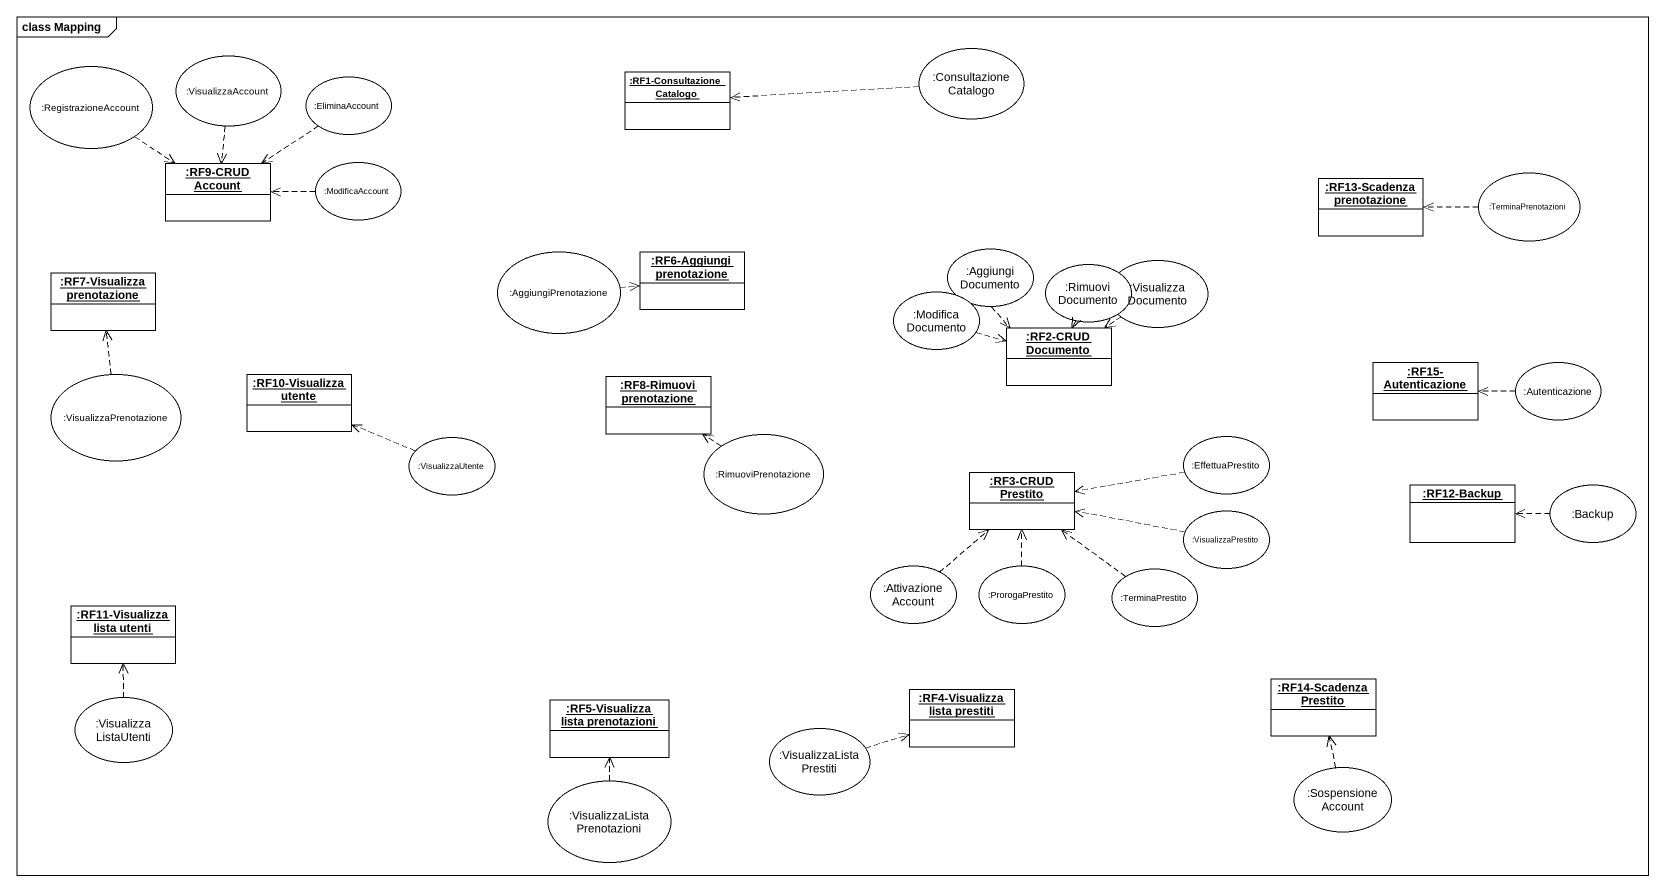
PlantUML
@startuml
mainframe class Mapping
allowmixing
hide circle
hide empty members
usecase ":VisualizzaAccount" as VisualizzaAccount
usecase ":ConsultazioneCatalogo" as ConsultazioneCatalogo
usecase ":RegistrazioneAccount" as RegistrazioneAccount
usecase ":EliminaAccount" as EliminaAccount
object ":RF1-Consultazione Catalogo" as RF1_Consultazione_Catalogo
object ":RF9-CRUD Account" as RF9_CRUD_Account
usecase ":ModificaAccount" as ModificaAccount
object ":RF13-Scadenza prenotazione" as RF13_Scadenza_prenotazione
usecase ":TerminaPrenotazioni" as TerminaPrenotazioni
usecase ":AggiungiDocumento" as AggiungiDocumento
object ":RF7-Visualizza prenotazione" as RF7_Visualizza_prenotazione
usecase ":AggiungiPrenotazione" as AggiungiPrenotazione
object ":RF6-Aggiungi prenotazione" as RF6_Aggiungi_prenotazione
usecase ":ModificaDocumento" as ModificaDocumento
usecase ":RimuoviDocumento" as RimuoviDocumento
usecase ":VisualizzaDocumento" as VisualizzaDocumento
object ":RF2-CRUD Documento" as RF2_CRUD_Documento
usecase ":VisualizzaPrenotazione" as VisualizzaPrenotazione
object ":RF10-Visualizza utente" as RF10_Visualizza_utente
object ":RF8-Rimuovi prenotazione" as RF8_Rimuovi_prenotazione
object ":RF15- Autenticazione" as RF15_Autenticazione
usecase ":Autenticazione" as Autenticazione
usecase ":VisualizzaUtente" as VisualizzaUtente
usecase ":RimuoviPrenotazione" as RimuoviPrenotazione
usecase ":EffettuaPrestito" as EffettuaPrestito
object ":RF3-CRUD Prestito" as RF3_CRUD_Prestito
object ":RF12-Backup" as RF12_Backup
usecase ":Backup" as Backup
usecase ":VisualizzaPrestito" as VisualizzaPrestito
usecase ":AttivazioneAccount" as AttivazioneAccount
usecase ":ProrogaPrestito" as ProrogaPrestito
usecase ":TerminaPrestito" as TerminaPrestito
object ":RF11-Visualizza lista utenti" as RF11_Visualizza_lista_utenti
usecase ":VisualizzaListaUtenti" as VisualizzaListaUtenti
object ":RF5-Visualizza lista prenotazioni" as RF5_Visualizza_lista
object ":RF4-Visualizza lista prestiti" as RF4_Visualizza_lista
object ":RF14-Scadenza Prestito" as RF14_Scadenza_Prestito
usecase ":VisualizzaListaPrestiti" as VisualizzaListaPrestiti
usecase ":SospensioneAccount" as SospensioneAccount
usecase ":VisualizzaListaPrenotazioni" as VisualizzaListaPrenotazioni
VisualizzaAccount ..> RF9_CRUD_Account
ConsultazioneCatalogo .left.> RF1_Consultazione_Catalogo
RegistrazioneAccount ..> RF9_CRUD_Account
EliminaAccount ..> RF9_CRUD_Account
ModificaAccount .left.> RF9_CRUD_Account
TerminaPrenotazioni .left.> RF13_Scadenza_prenotazione
AggiungiDocumento ..> RF2_CRUD_Documento
AggiungiPrenotazione .right.> RF6_Aggiungi_prenotazione
ModificaDocumento .right.> RF2_CRUD_Documento
RimuoviDocumento ..> RF2_CRUD_Documento
VisualizzaDocumento ..> RF2_CRUD_Documento
VisualizzaPrenotazione .up.> RF7_Visualizza_prenotazione
Autenticazione .left.> RF15_Autenticazione
VisualizzaUtente .left.> RF10_Visualizza_utente
RimuoviPrenotazione .up.> RF8_Rimuovi_prenotazione
EffettuaPrestito .left.> RF3_CRUD_Prestito
Backup .left.> RF12_Backup
VisualizzaPrestito .left.> RF3_CRUD_Prestito
AttivazioneAccount .up.> RF3_CRUD_Prestito
ProrogaPrestito .up.> RF3_CRUD_Prestito
TerminaPrestito .up.> RF3_CRUD_Prestito
VisualizzaListaUtenti .up.> RF11_Visualizza_lista_utenti
VisualizzaListaPrestiti .right.> RF4_Visualizza_lista
SospensioneAccount .up.> RF14_Scadenza_Prestito
VisualizzaListaPrenotazioni .up.> RF5_Visualizza_lista
@enduml
